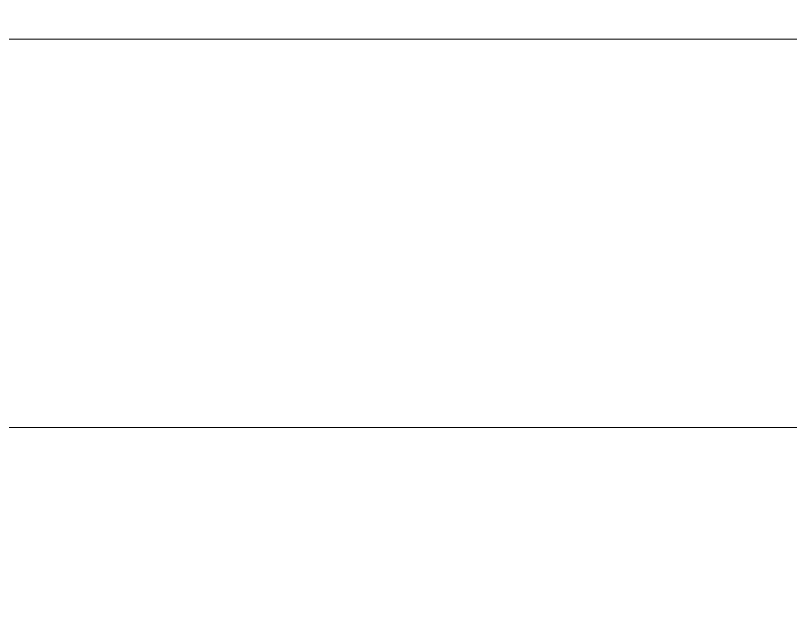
# Model space of a CAD drawing. Header units: inches. Extents: x -4110 to -1807, y 9775 to 11251.
# Drawn here: x -3825.123 to -3823.876, y 10344.487 to 10345.44 of the extents above; entities that cross this region are included whole.
import ezdxf

# ---------------------------------------------------------------- set-up
doc = ezdxf.new("R2010")
doc.units = ezdxf.units.IN
doc.header["$MEASUREMENT"] = 0
doc.layers.add('A-WALL', color=113, linetype='Continuous', lineweight=18)
doc.layers.add('A-WALL-PATT-4', color=111, linetype='Continuous', lineweight=9)
pattern_1 = [(0, (0, 0), (20.48, 5.12), [0.845, -14.515, 0.845, -14.515, -81.92]), (0, (0, 0), (20.48, 5.12), [-30.72, 0.845, -29.875, 0.845, -14.515, -35.84]), (0, (0, 0), (20.48, 5.12), [-76.8, 0.845, -9.395, 0.845, -24.755]), (120, (7.68, 2.56), (-14.67405, 15.1762003), [0.845, -14.515, 0.845, -14.515, -81.92]), (120, (7.68, 2.56), (-14.67405, 15.1762003), [-30.72, 0.845, -29.875, 0.845, -14.515, -35.84]), (120, (7.68, 2.56), (-14.67405, 15.1762003), [-76.8, 0.845, -9.395, 0.845, -24.755]), (240, (10.24, 12.8), (-5.80595, -20.2962003), [0.845, -14.515, 0.845, -14.515, -81.92]), (240, (10.24, 12.8), (-5.80595, -20.2962003), [-30.72, 0.845, -29.875, 0.845, -14.515, -35.84]), (240, (10.24, 12.8), (-5.80595, -20.2962003), [-76.8, 0.845, -9.395, 0.845, -24.755])]

msp = doc.modelspace()

# ---------------------------------------------------------------- hatches: boundary and pattern name
at = {"layer": 'A-WALL-PATT-4'}
h = msp.add_hatch(dxfattribs=at)
h.set_pattern_fill('FP_30', color=256, style=0, pattern_type=2)
h.set_pattern_definition([(45, (0, 0), (-6.335677, 6.335677), []), (45, (0, 9.6), (-6.335677, 6.335677), [])])
h.paths.add_polyline_path([(-3554.9654, 10345.4019), (-3501.6737, 10345.4019), (-3501.6737, 10345.9019), (-3852.4737, 10345.9019), (-3852.4653, 10345.4019), (-3554.982, 10345.4019)], flags=0)
h = msp.add_hatch(dxfattribs=at)
h.set_pattern_fill('FP_1', color=256, style=0, pattern_type=2)
h.set_pattern_definition(pattern_1)
h.paths.add_polyline_path([(-3852.4737, 10344.7769), (-3852.4643, 10344.7769), (-3501.6737, 10344.7769), (-3501.6737, 10345.4019), (-3852.4737, 10345.4019)], flags=0)
h = msp.add_hatch(dxfattribs=at)
h.set_pattern_fill('FP_1', color=256, style=0, pattern_type=2)
h.set_pattern_definition(pattern_1)
h.paths.add_polyline_path([(-3515.1555, 10344.1519), (-3501.6737, 10344.1519), (-3501.6737, 10344.7769), (-3852.4737, 10344.7769), (-3852.4632, 10344.1519), (-3586.6943, 10344.1519), (-3586.6943, 10344.7723), (-3566.7418, 10344.7723), (-3566.7418, 10344.1519), (-3515.7805, 10344.1519)], flags=0)

# ---------------------------------------------------------------- linework, layer by layer
at = {"layer": 'A-WALL'}
for p, q in [((-3852.4737, 10345.4019), (-3501.6737, 10345.4019)), ((-3852.4737, 10344.7769), (-3501.6737, 10344.7769))]:
    msp.add_line(p, q, dxfattribs=at)

doc.saveas('drawing.dxf')
